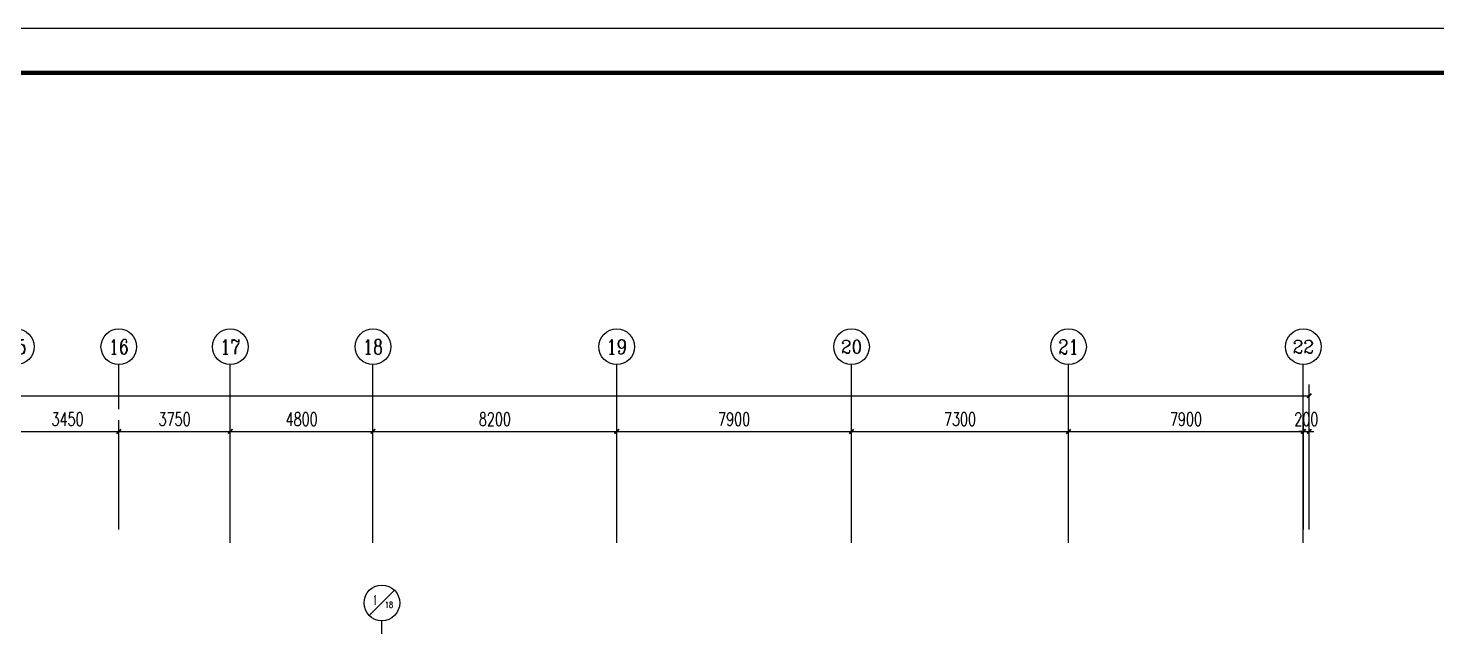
# Model space of a CAD drawing. Extents: x -70335 to 1144202, y 0 to 1100440.
# Drawn here: x 46042 to 93433, y 463113 to 483260 of the extents above; entities that cross this region are included whole.
import ezdxf
from ezdxf.enums import TextEntityAlignment as Align

# ---------------------------------------------------------------- set-up
doc = ezdxf.new("R2010")
doc.units = 0
doc.header["$LTSCALE"] = 1000
for name, color, linetype in [('3-建筑', 7, 'Continuous'), ('AXIS_TEXT', 7, 'Continuous'), ('BTTK', 7, 'Continuous'), ('PUB_TITLE', 4, 'Continuous'), ('改过图层标记', 3, 'Continuous')]:
    doc.layers.add(name, color=color, linetype=linetype)
doc.styles.add('_TCH_AXIS', font='COMPLEX', dxfattribs={"bigfont": 'GBCBIG'})
doc.styles.add('_TCH_DIM_T3', font='SIMPLEX', dxfattribs={"width": 0.705882, "bigfont": 'GBCBIG'})
doc.styles.add('COMPLEX', font='COMPLEX')
doc.styles.add('HZ(TK)', font='geniso.shx', dxfattribs={"width": 0.9, "bigfont": 'hztxt.shx'})
doc.dimstyles.new('_TCH_ARCH&&150', dxfattribs={"dimtxt": 446.25, "dimasz": 150, "dimexe": 375, "dimexo": 450, "dimgap": 189.375, "dimtad": 1, "dimdec": 0, "dimzin": 0, "dimdsep": 46, "dimtxsty": '_TCH_DIM_T3', "dimblk": 'ARCHTICK', "dimcen": 0.09, "dimclrt": 7, "dimazin": 2, "dimtfac": 1, "dimtdec": 0, "dimtix": 1, "dimtmove": 2, "dimatfit": 3, "dimfxl": 1, "dimtolj": 1, "dimtzin": 0, "dimarcsym": 0})

# ---------------------------------------------------------------- blocks, each defined once
blk = doc.blocks.new('vhtemplate_2019年新竖式图框_A1_1_2', base_point=(-420.5, 0))
at = {"layer": 'PUB_TITLE', "color": 7}
blk.add_lwpolyline([(-420.5, 594), (841, 594), (841, 0), (-420.5, 0)], close=True, dxfattribs=at)
at = {"layer": 'PUB_TITLE', "const_width": 1}
blk.add_lwpolyline([(-395.5, 10), (831, 10), (831, 584), (-395.5, 584)], close=True, dxfattribs=at)
at = {"layer": 'BTTK', "color": 4, "style": 'HZ(TK)', "width": 0.9}
for tag, p in [('合作单位', (796, 511.5)), ('建设单位', (796, 209.5)), ('工程名称', (796, 176.5)), ('子项名称', (806, 160)), ('图纸名称', (796, 141))]:
    blk.add_attdef(tag, text='', height=3.5, dxfattribs=at).set_placement(p, align=Align.MIDDLE_CENTER)
for tag, p in [('注册证书号', (808.5, 279)), ('注册印章号', (808.5, 271)), ('设计号', (806, 193)), ('图别', (789.75, 34)), ('图号', (822.25, 34)), ('版本号', (789.75, 26)), ('日期', (822.25, 26))]:
    blk.add_attdef(tag, text='', height=3.5, dxfattribs=at).set_placement(p, align=Align.MIDDLE)
blk = doc.blocks.new('_AXISO')
blk.add_circle((0, 0), 0.5)
at = {"layer": 'AXIS_TEXT', "style": 'COMPLEX', "width": 1.041667}
blk.add_attdef('A', text='', height=0.56, dxfattribs=at).set_placement((-0.25, -0.28), (0.25, -0.28), align=Align.FIT)
blk = doc.blocks.new('_ArchTick')
at = {"color": 0, "linetype": 'ByBlock', "const_width": 0.4}
blk.add_lwpolyline([(-0.5, -0.5), (0.5, 0.5)], dxfattribs=at)
blk = doc.blocks.new('*D2404')
at = {"layer": '3-建筑', "color": 0, "lineweight": -2, "transparency": 16777216}
for p, q in [((45642, 466389), (45642, 470064)), ((45642, 469689), (49092, 469689)), ((49092, 466389), (49092, 470064))]:
    blk.add_line(p, q, dxfattribs=at)
at = {"layer": 'Defpoints', "color": 0, "transparency": 16777216}
for p in [(49092, 469689), (45642, 465939), (49092, 465939)]:
    blk.add_point(p, dxfattribs=at)
at = {"layer": '3-建筑', "color": 0, "lineweight": -2, "transparency": 16777216, "xscale": 150, "yscale": 150, "zscale": 150, "rotation": 180}
blk.add_blockref('_ArchTick', (45642, 469689), dxfattribs=at)
at = {"layer": '3-建筑', "color": 0, "lineweight": -2, "transparency": 16777216, "xscale": 150, "yscale": 150, "zscale": 150}
blk.add_blockref('_ArchTick', (49092, 469689), dxfattribs=at)
at = {"layer": '3-建筑', "color": 7, "transparency": 16777216, "insert": (47367, 470101), "char_height": 446.2, "attachment_point": 5, "style": '_TCH_DIM_T3'}
blk.add_mtext('\\A1;3450', dxfattribs=at)
blk = doc.blocks.new('*D2405')
at = {"layer": '3-建筑', "color": 0, "lineweight": -2, "transparency": 16777216}
for p, q in [((49092, 466389), (49092, 470064)), ((49092, 469689), (52842, 469689)), ((52842, 466389), (52842, 470064))]:
    blk.add_line(p, q, dxfattribs=at)
at = {"layer": 'Defpoints', "color": 0, "transparency": 16777216}
for p in [(52842, 469689), (49092, 465939), (52842, 465939)]:
    blk.add_point(p, dxfattribs=at)
at = {"layer": '3-建筑', "color": 0, "lineweight": -2, "transparency": 16777216, "xscale": 150, "yscale": 150, "zscale": 150, "rotation": 180}
blk.add_blockref('_ArchTick', (49092, 469689), dxfattribs=at)
at = {"layer": '3-建筑', "color": 0, "lineweight": -2, "transparency": 16777216, "xscale": 150, "yscale": 150, "zscale": 150}
blk.add_blockref('_ArchTick', (52842, 469689), dxfattribs=at)
at = {"layer": '3-建筑', "color": 7, "transparency": 16777216, "insert": (50967, 470101), "char_height": 446.2, "attachment_point": 5, "style": '_TCH_DIM_T3'}
blk.add_mtext('\\A1;3750', dxfattribs=at)
blk = doc.blocks.new('*D2406')
at = {"layer": '3-建筑', "color": 0, "lineweight": -2, "transparency": 16777216}
for p, q in [((52842, 466389), (52842, 470064)), ((52842, 469689), (57642, 469689)), ((57642, 466389), (57642, 470064))]:
    blk.add_line(p, q, dxfattribs=at)
at = {"layer": 'Defpoints', "color": 0, "transparency": 16777216}
for p in [(57642, 469689), (52842, 465939), (57642, 465939)]:
    blk.add_point(p, dxfattribs=at)
at = {"layer": '3-建筑', "color": 0, "lineweight": -2, "transparency": 16777216, "xscale": 150, "yscale": 150, "zscale": 150, "rotation": 180}
blk.add_blockref('_ArchTick', (52842, 469689), dxfattribs=at)
at = {"layer": '3-建筑', "color": 0, "lineweight": -2, "transparency": 16777216, "xscale": 150, "yscale": 150, "zscale": 150}
blk.add_blockref('_ArchTick', (57642, 469689), dxfattribs=at)
at = {"layer": '3-建筑', "color": 7, "transparency": 16777216, "insert": (55242, 470101), "char_height": 446.2, "attachment_point": 5, "style": '_TCH_DIM_T3'}
blk.add_mtext('\\A1;4800', dxfattribs=at)
blk = doc.blocks.new('*D2407')
at = {"layer": '3-建筑', "color": 0, "lineweight": -2, "transparency": 16777216}
for p, q in [((57642, 466389), (57642, 470064)), ((57642, 469689), (65842, 469689)), ((65842, 466389), (65842, 470064))]:
    blk.add_line(p, q, dxfattribs=at)
at = {"layer": 'Defpoints', "color": 0, "transparency": 16777216}
for p in [(65842, 469689), (57642, 465939), (65842, 465939)]:
    blk.add_point(p, dxfattribs=at)
at = {"layer": '3-建筑', "color": 0, "lineweight": -2, "transparency": 16777216, "xscale": 150, "yscale": 150, "zscale": 150, "rotation": 180}
blk.add_blockref('_ArchTick', (57642, 469689), dxfattribs=at)
at = {"layer": '3-建筑', "color": 0, "lineweight": -2, "transparency": 16777216, "xscale": 150, "yscale": 150, "zscale": 150}
blk.add_blockref('_ArchTick', (65842, 469689), dxfattribs=at)
at = {"layer": '3-建筑', "color": 7, "transparency": 16777216, "insert": (61742, 470101), "char_height": 446.2, "attachment_point": 5, "style": '_TCH_DIM_T3'}
blk.add_mtext('\\A1;8200', dxfattribs=at)
blk = doc.blocks.new('*D2408')
at = {"layer": '3-建筑', "color": 0, "lineweight": -2, "transparency": 16777216}
for p, q in [((65842, 466389), (65842, 470064)), ((65842, 469689), (73742, 469689)), ((73742, 466389), (73742, 470064))]:
    blk.add_line(p, q, dxfattribs=at)
at = {"layer": 'Defpoints', "color": 0, "transparency": 16777216}
for p in [(73742, 469689), (65842, 465939), (73742, 465939)]:
    blk.add_point(p, dxfattribs=at)
at = {"layer": '3-建筑', "color": 0, "lineweight": -2, "transparency": 16777216, "xscale": 150, "yscale": 150, "zscale": 150, "rotation": 180}
blk.add_blockref('_ArchTick', (65842, 469689), dxfattribs=at)
at = {"layer": '3-建筑', "color": 0, "lineweight": -2, "transparency": 16777216, "xscale": 150, "yscale": 150, "zscale": 150}
blk.add_blockref('_ArchTick', (73742, 469689), dxfattribs=at)
at = {"layer": '3-建筑', "color": 7, "transparency": 16777216, "insert": (69792, 470101), "char_height": 446.2, "attachment_point": 5, "style": '_TCH_DIM_T3'}
blk.add_mtext('\\A1;7900', dxfattribs=at)
blk = doc.blocks.new('*D2409')
at = {"layer": '3-建筑', "color": 0, "lineweight": -2, "transparency": 16777216}
for p, q in [((73742, 466389), (73742, 470064)), ((73742, 469689), (81042, 469689)), ((81042, 466389), (81042, 470064))]:
    blk.add_line(p, q, dxfattribs=at)
at = {"layer": 'Defpoints', "color": 0, "transparency": 16777216}
for p in [(81042, 469689), (73742, 465939), (81042, 465939)]:
    blk.add_point(p, dxfattribs=at)
at = {"layer": '3-建筑', "color": 0, "lineweight": -2, "transparency": 16777216, "xscale": 150, "yscale": 150, "zscale": 150, "rotation": 180}
blk.add_blockref('_ArchTick', (73742, 469689), dxfattribs=at)
at = {"layer": '3-建筑', "color": 0, "lineweight": -2, "transparency": 16777216, "xscale": 150, "yscale": 150, "zscale": 150}
blk.add_blockref('_ArchTick', (81042, 469689), dxfattribs=at)
at = {"layer": '3-建筑', "color": 7, "transparency": 16777216, "insert": (77392, 470101), "char_height": 446.2, "attachment_point": 5, "style": '_TCH_DIM_T3'}
blk.add_mtext('\\A1;7300', dxfattribs=at)
blk = doc.blocks.new('*D2410')
at = {"layer": '3-建筑', "color": 0, "lineweight": -2, "transparency": 16777216}
for p, q in [((81042, 466389), (81042, 470064)), ((81042, 469689), (88942, 469689)), ((88942, 466389), (88942, 470064))]:
    blk.add_line(p, q, dxfattribs=at)
at = {"layer": 'Defpoints', "color": 0, "transparency": 16777216}
for p in [(88942, 469689), (81042, 465939), (88942, 465939)]:
    blk.add_point(p, dxfattribs=at)
at = {"layer": '3-建筑', "color": 0, "lineweight": -2, "transparency": 16777216, "xscale": 150, "yscale": 150, "zscale": 150, "rotation": 180}
blk.add_blockref('_ArchTick', (81042, 469689), dxfattribs=at)
at = {"layer": '3-建筑', "color": 0, "lineweight": -2, "transparency": 16777216, "xscale": 150, "yscale": 150, "zscale": 150}
blk.add_blockref('_ArchTick', (88942, 469689), dxfattribs=at)
at = {"layer": '3-建筑', "color": 7, "transparency": 16777216, "insert": (84992, 470101), "char_height": 446.2, "attachment_point": 5, "style": '_TCH_DIM_T3'}
blk.add_mtext('\\A1;7900', dxfattribs=at)
blk = doc.blocks.new('*D2411')
at = {"layer": '3-建筑', "color": 0, "lineweight": -2, "transparency": 16777216}
for p, q in [((88942, 469689), (88792, 469689)), ((88942, 466389), (88942, 470064)), ((88942, 469689), (89142, 469689)), ((89142, 466389), (89142, 470064)), ((89142, 469689), (89292, 469689))]:
    blk.add_line(p, q, dxfattribs=at)
at = {"layer": 'Defpoints', "color": 0, "transparency": 16777216}
for p in [(89142, 469689), (88942, 465939), (89142, 465939)]:
    blk.add_point(p, dxfattribs=at)
at = {"layer": '3-建筑', "color": 0, "lineweight": -2, "transparency": 16777216, "xscale": 150, "yscale": 150, "zscale": 150}
blk.add_blockref('_ArchTick', (88942, 469689), dxfattribs=at)
at = {"layer": '3-建筑', "color": 0, "lineweight": -2, "transparency": 16777216, "xscale": 150, "yscale": 150, "zscale": 150, "rotation": 180}
blk.add_blockref('_ArchTick', (89142, 469689), dxfattribs=at)
at = {"layer": '3-建筑', "color": 7, "transparency": 16777216, "insert": (89042, 470101), "char_height": 446.2, "attachment_point": 5, "style": '_TCH_DIM_T3'}
blk.add_mtext('\\A1;200', dxfattribs=at)
blk = doc.blocks.new('*D2412')
at = {"layer": '3-建筑', "color": 0, "lineweight": -2, "transparency": 16777216}
for p, q in [((-50058, 466389), (-50058, 471264)), ((89142, 466389), (89142, 471264)), ((-50058, 470889), (89142, 470889))]:
    blk.add_line(p, q, dxfattribs=at)
at = {"layer": 'Defpoints', "color": 0, "transparency": 16777216}
for p in [(89142, 470889), (-50058, 465939), (89142, 465939)]:
    blk.add_point(p, dxfattribs=at)
at = {"layer": '3-建筑', "color": 0, "lineweight": -2, "transparency": 16777216, "xscale": 150, "yscale": 150, "zscale": 150, "rotation": 180}
blk.add_blockref('_ArchTick', (-50058, 470889), dxfattribs=at)
at = {"layer": '3-建筑', "color": 0, "lineweight": -2, "transparency": 16777216, "xscale": 150, "yscale": 150, "zscale": 150}
blk.add_blockref('_ArchTick', (89142, 470889), dxfattribs=at)
at = {"layer": '3-建筑', "color": 7, "transparency": 16777216, "insert": (19542, 471301), "char_height": 446.2, "attachment_point": 5, "style": '_TCH_DIM_T3'}
blk.add_mtext('\\A1;139200', dxfattribs=at)

msp = doc.modelspace()

# ---------------------------------------------------------------- linework, layer by layer
at = {"layer": '3-建筑'}
for p, q in [((49091.7, 470438.9), (49091.7, 471938.9)), ((52841.7, 465938.9), (52841.7, 471938.9)), ((57641.7, 465938.9), (57641.7, 471938.9)), ((65841.7, 465938.9), (65841.7, 471938.9)), ((73741.7, 465938.9), (73741.7, 471938.9)), ((81041.7, 465938.9), (81041.7, 471938.9)), ((88941.7, 465938.9), (88941.7, 471938.9)), ((57517.4, 463492.9), (58366, 464341.5)), ((57941.7, 461817.2), (57941.7, 463317.2))]:
    msp.add_line(p, q, dxfattribs=at)
msp.add_circle((57941.7, 463917.2), 600, dxfattribs=at)

# ---------------------------------------------------------------- block references
ref = msp.add_blockref('_AXISO', (45641.7, 472538.9), dxfattribs=dict(at, xscale=1200, yscale=1200, zscale=1200))
ref.add_attrib('A', '15', dxfattribs={"layer": 'AXIS_TEXT', "height": 492.67, "style": '_TCH_AXIS'}).set_placement((45301.5, 472292.5), (45981.9, 472292.5), align=Align.FIT)
ref = msp.add_blockref('_AXISO', (49091.7, 472538.9), dxfattribs=dict(at, xscale=1200, yscale=1200, zscale=1200))
ref.add_attrib('A', '16', dxfattribs={"layer": 'AXIS_TEXT', "height": 492.67, "style": '_TCH_AXIS'}).set_placement((48751.5, 472292.5), (49431.9, 472292.5), align=Align.FIT)
ref = msp.add_blockref('_AXISO', (52841.7, 472538.9), dxfattribs=dict(at, xscale=1200, yscale=1200, zscale=1200))
ref.add_attrib('A', '17', dxfattribs={"layer": 'AXIS_TEXT', "height": 492.67, "style": '_TCH_AXIS'}).set_placement((52501.5, 472292.5), (53181.9, 472292.5), align=Align.FIT)
ref = msp.add_blockref('_AXISO', (57641.7, 472538.9), dxfattribs=dict(at, xscale=1200, yscale=1200, zscale=1200))
ref.add_attrib('A', '18', dxfattribs={"layer": 'AXIS_TEXT', "height": 492.67, "style": '_TCH_AXIS'}).set_placement((57301.5, 472292.5), (57981.9, 472292.5), align=Align.FIT)
ref = msp.add_blockref('_AXISO', (65841.7, 472538.9), dxfattribs=dict(at, xscale=1200, yscale=1200, zscale=1200))
ref.add_attrib('A', '19', dxfattribs={"layer": 'AXIS_TEXT', "height": 492.67, "style": '_TCH_AXIS'}).set_placement((65501.5, 472292.5), (66181.9, 472292.5), align=Align.FIT)
ref = msp.add_blockref('_AXISO', (73741.7, 472538.9), dxfattribs=dict(at, xscale=1200, yscale=1200, zscale=1200))
ref.add_attrib('A', '20', dxfattribs={"layer": 'AXIS_TEXT', "height": 441.41, "style": '_TCH_AXIS'}).set_placement((73384.4, 472318.2), (74099, 472318.2), align=Align.FIT)
ref = msp.add_blockref('_AXISO', (81041.7, 472538.9), dxfattribs=dict(at, xscale=1200, yscale=1200, zscale=1200))
ref.add_attrib('A', '21', dxfattribs={"layer": 'AXIS_TEXT', "height": 492.67, "style": '_TCH_AXIS'}).set_placement((80701.5, 472292.5), (81381.9, 472292.5), align=Align.FIT)
ref = msp.add_blockref('_AXISO', (88941.7, 472538.9), dxfattribs=dict(at, xscale=1200, yscale=1200, zscale=1200))
ref.add_attrib('A', '22', dxfattribs={"layer": 'AXIS_TEXT', "height": 441.41, "style": '_TCH_AXIS'}).set_placement((88584.4, 472318.2), (89299, 472318.2), align=Align.FIT)
at = {"layer": '改过图层标记', "xscale": 150, "yscale": 150, "zscale": 150}
msp.add_blockref('vhtemplate_2019年新竖式图框_A1_1_2', (-70334.9, 394160.1), dxfattribs=at)

# ---------------------------------------------------------------- texts
at = {"layer": '3-建筑', "color": 7, "style": '_TCH_AXIS'}
for s, height, p, p2 in [('1', 327.9, (57642.8, 463851.6), (57783.4, 463851.6)), ('18', 202.93, (58039.7, 463754.9), (58319.9, 463754.9))]:
    msp.add_text(s, height=height, dxfattribs=at).set_placement(p, p2, align=Align.FIT)

# ---------------------------------------------------------------- dimensions: what is measured, and where the dimension line sits
at = {"layer": '3-建筑'}
for p1, p2, distance, picture, middle in [((-50058.3, 465938.9), (89141.7, 465938.9), 4950, '*D2412', (19541.7, 471301.4)), ((45641.7, 465938.9), (49091.7, 465938.9), 3750, '*D2404', (47366.7, 470101.4)), ((49091.7, 465938.9), (52841.7, 465938.9), 3750, '*D2405', (50966.7, 470101.4)), ((52841.7, 465938.9), (57641.7, 465938.9), 3750, '*D2406', (55241.7, 470101.4)), ((57641.7, 465938.9), (65841.7, 465938.9), 3750, '*D2407', (61741.7, 470101.4)), ((65841.7, 465938.9), (73741.7, 465938.9), 3750, '*D2408', (69791.7, 470101.4)), ((73741.7, 465938.9), (81041.7, 465938.9), 3750, '*D2409', (77391.7, 470101.4)), ((81041.7, 465938.9), (88941.7, 465938.9), 3750, '*D2410', (84991.7, 470101.4)), ((88941.7, 465938.9), (89141.7, 465938.9), 3750, '*D2411', (89041.7, 470101.4))]:
    dim = msp.add_aligned_dim(p1=p1, p2=p2, distance=distance, dimstyle='_TCH_ARCH&&150', dxfattribs=at)
    dim.commit()
    dim.dimension.update_dxf_attribs({"geometry": picture, "text_midpoint": middle})

doc.saveas('drawing.dxf')
